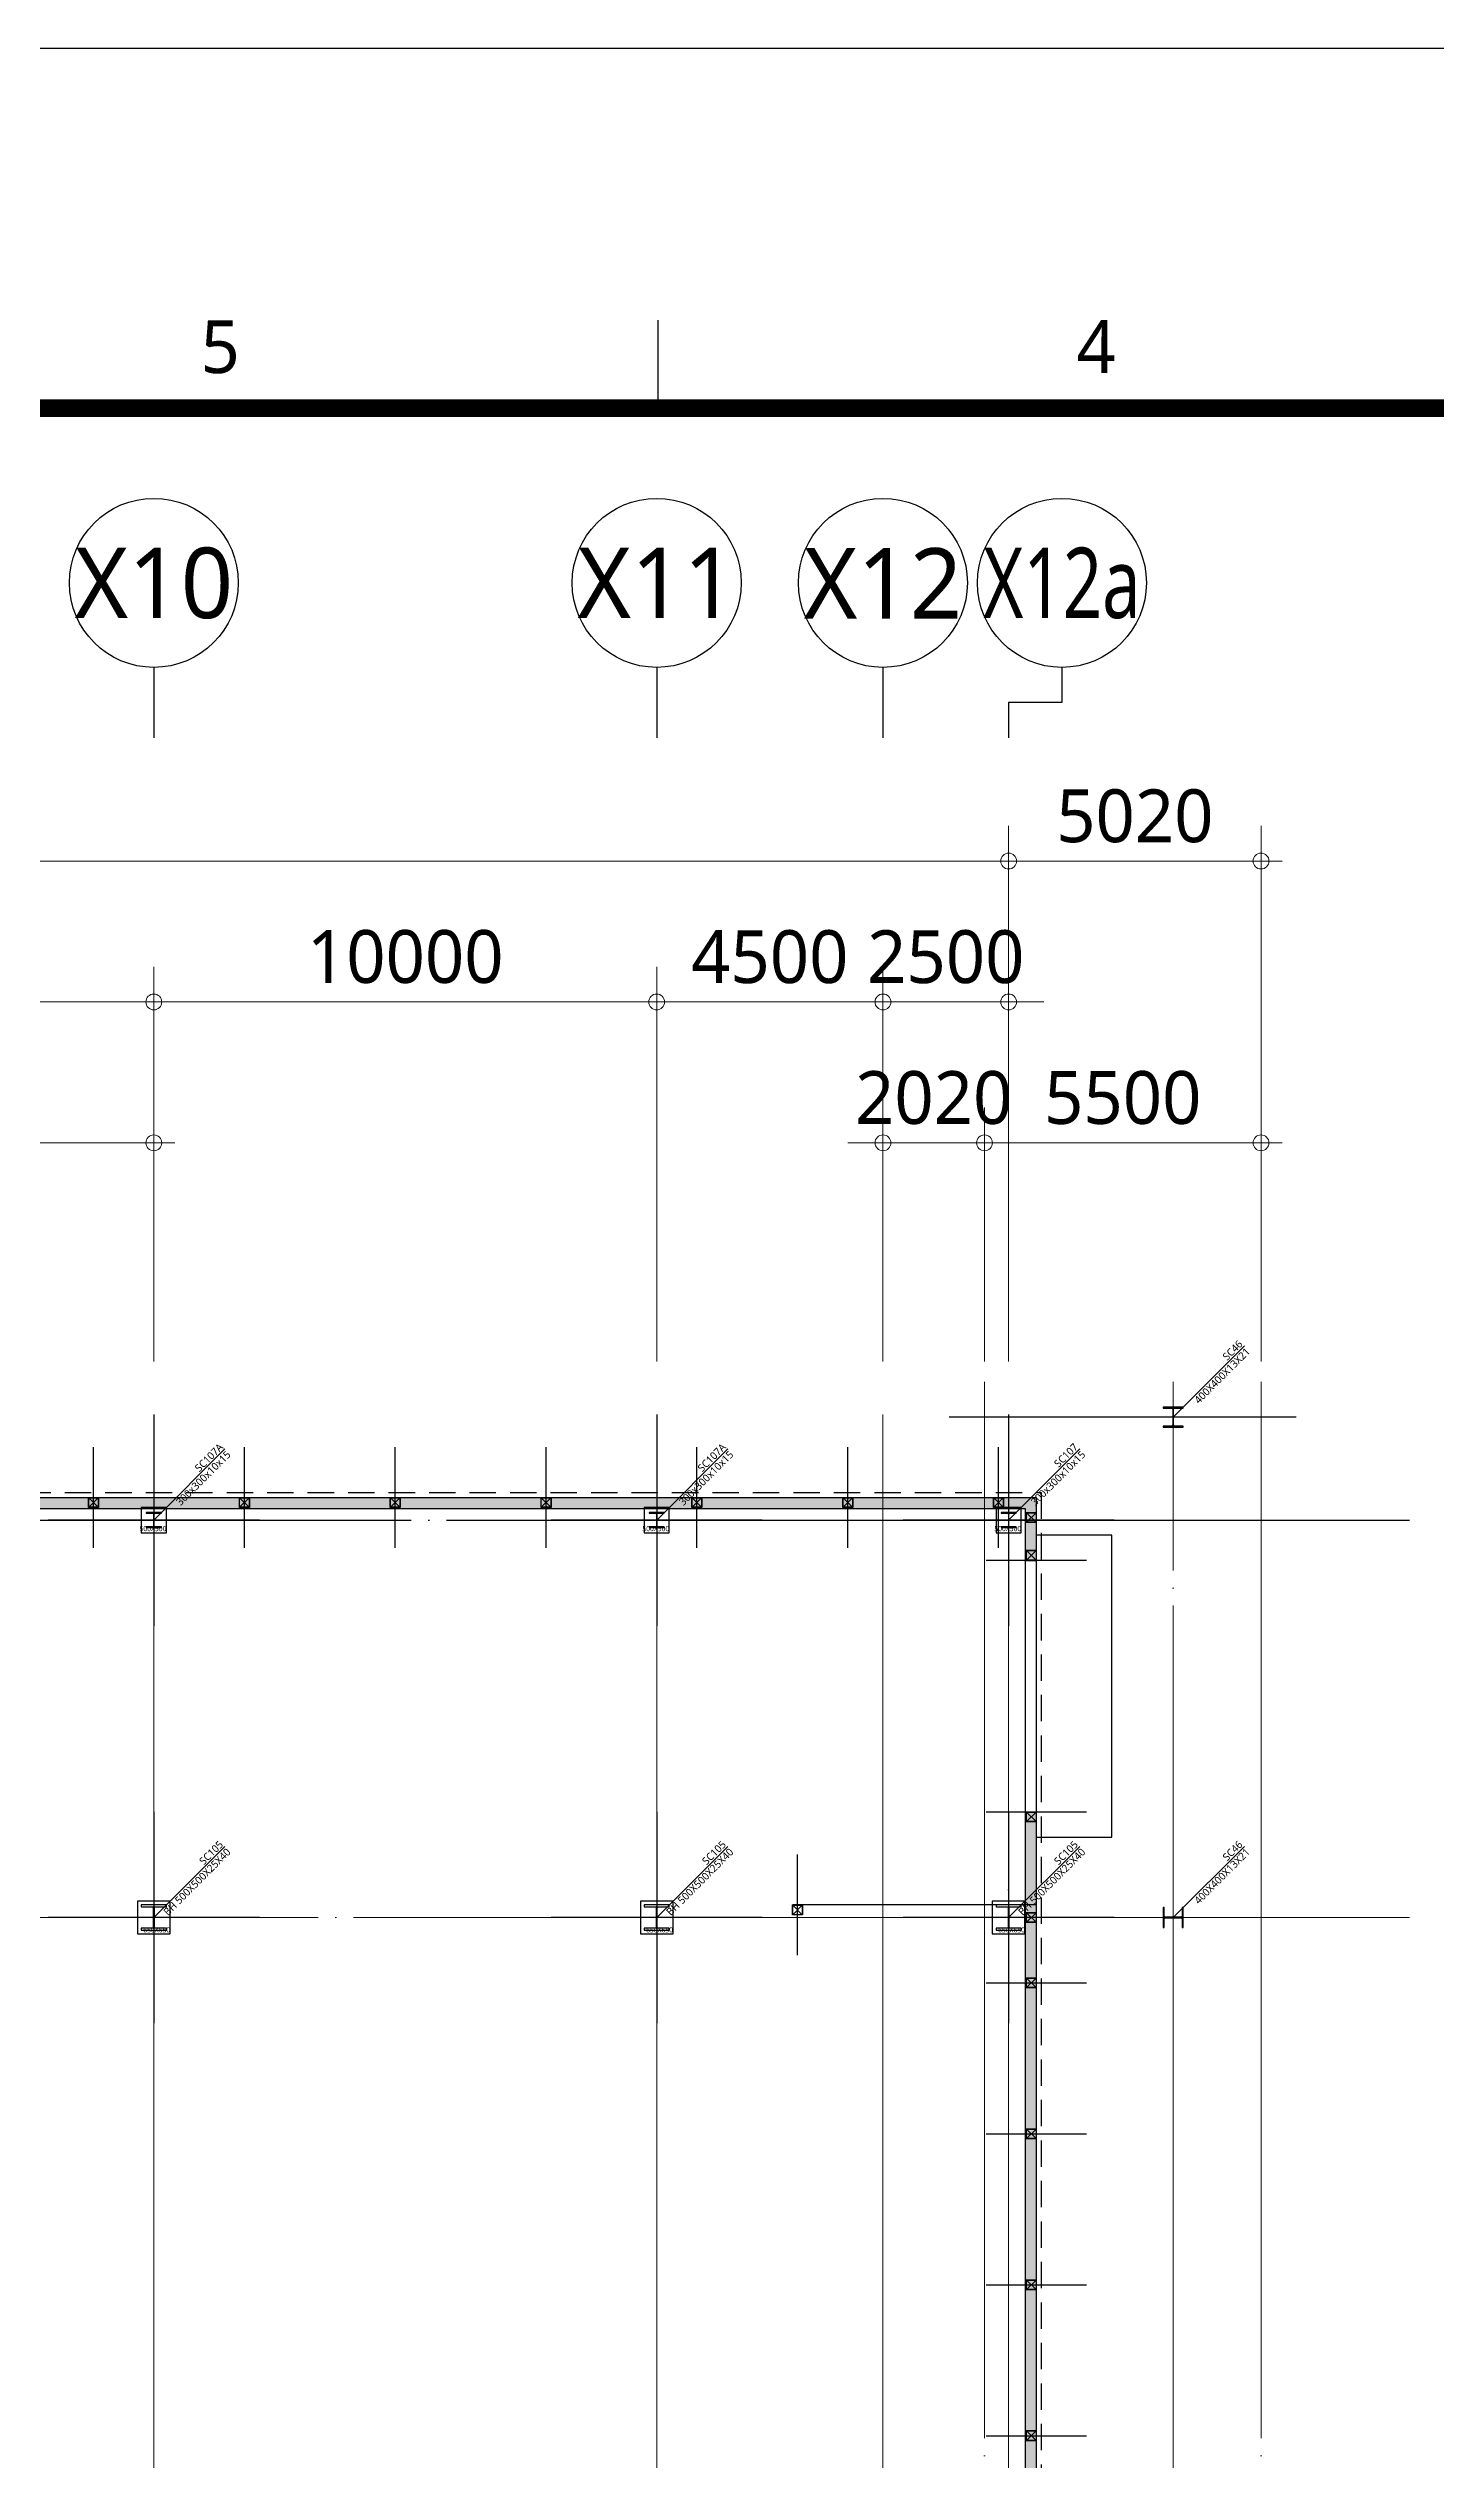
# Model space of a CAD drawing. Header units: millimetres. Extents: x -17369 to 294000, y -718917 to 220315.
# Drawn here: x 205329 to 232925, y 159964 to 207900 of the extents above; entities that cross this region are included whole.
import ezdxf
from ezdxf.enums import TextEntityAlignment as Align

# ---------------------------------------------------------------- set-up
doc = ezdxf.new("R2010")
doc.units = ezdxf.units.MM
doc.header["$LTSCALE"] = 350
for name, pattern in [('CEN', [62, 60, -1, 0, -1]), ('X-200-S-COL$0$CEN', [62, 60, -1, 0, -1]), ('X-200-S-COL$0$HID', [2.3, 1.5, -0.8])]:
    doc.linetypes.add(name, pattern=pattern)
doc.layers.get('Defpoints').update_dxf_attribs({"color": 181})
for name, color, linetype in [('0_RC-SLAB', 7, 'Continuous'), ('Bubble', 3, 'Continuous'), ('CEN', 1, 'CEN'), ('FORM$0$KIA-Form$2$A-FORM', 7, 'Continuous'), ('PD', 6, 'Continuous'), ('PERI-OUT', 9, 'Continuous'), ('Sol', 253, 'Continuous'), ('X-200-S-COL$0$Cen', 1, 'X-200-S-COL$0$CEN'), ('X-200-S-COL$0$Cen-ETC', 142, 'X-200-S-COL$0$CEN'), ('X-200-S-COL$0$CenA', 13, 'X-200-S-COL$0$CEN'), ('X-200-S-COL$0$CenB', 5, 'X-200-S-COL$0$CEN'), ('X-200-S-COL$0$H-Col', 3, 'Continuous'), ('X-200-S-COL$0$H-Col-파이프랙', 3, 'X-200-S-COL$0$CEN'), ('X-200-S-COL$0$STUD', 4, 'Continuous')]:
    doc.layers.add(name, color=color, linetype=linetype)
doc.layers.add('DIM', color=1, linetype='Continuous', lineweight=5)
for name, color, linetype, plot in [('X-200-S-COL$0$Defpoint', 171, 'Continuous', False), ('X-200-S-COL$0$P-Line', 144, 'Continuous', False), ('X-200-S-COL$0$PERI-OUT', 17, 'Continuous', False), ('X-200-S-COL$0$S-NAME', 144, 'Continuous', False)]:
    doc.layers.add(name, color=color, linetype=linetype, plot=plot)
doc.styles.add('FORM$0$맑은고딕', font='malgun.ttf')
doc.styles.add('X-200-S-COL$0$맑은고딕', font='malgun.ttf')
doc.styles.add('맑은고딕', font='malgun.ttf')

# ---------------------------------------------------------------- blocks, each defined once
blk = doc.blocks.new('X-200-S-COL$0$1F GRID_231010')
at = {"layer": 'X-200-S-COL$0$Cen', "lineweight": 0}
for p, q in [((147980, 23300), (147980, -123050)), ((157980, -19500), (157980, 23300)), ((162480, 23300), (162480, -123050)), ((164980, -7500), (164980, 23300)), ((172950, 13300), (-22950, 13300))]:
    blk.add_line(p, q, dxfattribs=at)
at = {"layer": 'X-200-S-COL$0$CenA'}
blk.add_line((110400, 21200), (172950, 21200), dxfattribs=at)
blk = doc.blocks.new('X-200-S-COL$0$Form-Bo')
blk.add_lwpolyline([(0, 207900), (294000, 207900), (294000, 0), (0, 0)], close=True)
blk = doc.blocks.new('X-200-S-COL$0$BH-500x500x25x40')
at = {"color": 0, "linetype": 'ByBlock'}
for points in [[(-250, 210), (250, 210), (250, 250), (-250, 250)], [(-12.5, 210), (-12.5, -210), (12.5, -210), (12.5, 210)], [(-250, -250), (250, -250), (250, -210), (-250, -210)]]:
    blk.add_lwpolyline(points, close=True, dxfattribs=at)
blk = doc.blocks.new('X-200-S-COL$0$H-300x300x10x15')
at = {"color": 0, "linetype": 'ByBlock', "ltscale": 0.5}
blk.add_lwpolyline([(23, -135, -0.414214), (5, -117), (5, 117, -0.414214), (23, 135), (150, 135), (150, 150), (-150, 150), (-150, 135), (-23, 135, -0.414214), (-5, 117), (-5, -117, -0.414214), (-23, -135), (-150, -135), (-150, -150), (150, -150), (150, -135)], format="xyb", close=True, dxfattribs=at)
blk = doc.blocks.new('X-200-S-COL$0$1F COLUMN_231010')
at = {"layer": 'X-200-S-COL$0$H-Col', "color": 0, "rotation": 180}
for p in [(207430, 178643), (217430, 178643), (224430, 178643)]:
    blk.add_blockref('X-200-S-COL$0$H-300x300x10x15', p, dxfattribs=at)
at = {"layer": 'X-200-S-COL$0$H-Col', "color": 0}
for p in [(207430, 170743), (217430, 170743), (224430, 170743)]:
    blk.add_blockref('X-200-S-COL$0$BH-500x500x25x40', p, dxfattribs=at)
blk = doc.blocks.new('X-200-S-COL$0$S-NAME')
at = {"layer": 'X-200-S-COL$0$S-NAME', "color": 0}
blk.add_line((0, 0), (2000, 0), dxfattribs=at)
at = {"layer": 'X-200-S-COL$0$S-NAME', "color": 0, "style": 'X-200-S-COL$0$맑은고딕'}
for p in [(2000, 105), (2000, -105)]:
    blk.add_attdef('.', text='', height=150, rotation=359.9949, dxfattribs=at).set_placement(p, align=Align.MIDDLE_RIGHT)
blk = doc.blocks.new('X-200-S-COL$0$PERIMITER_231026')
at = {"layer": 'X-200-S-COL$0$PERI-OUT'}
for points in [[(140800, 167343), (140800, 171293), (177580, 171293), (177580, 176343), (200030, 179093), (224980, 179093), (224980, 150943), (222400, 150943), (222400, 54231), (217203, 49143), (207930, 49143), (207930, 39143), (58950, 39143), (58950, 49143), (45650, 49143), (45650, 98043), (39480, 98043), (39480, 139943), (49950, 139943), (49950, 157943), (120950, 157943), (120950, 169343), (135850, 169343), (135850, 167343)], [(141020, 167123), (141020, 171073), (177800, 171073), (177800, 176148), (200043, 178873), (224760, 178873), (224760, 151163), (222230, 151163), (222230, 54303), (217134, 49313), (207710, 49313), (207710, 39363), (59170, 39363), (59170, 49363), (45870, 49363), (45870, 98263), (39650, 98263), (39650, 139723), (50170, 139723), (50170, 157723), (121120, 157723), (121125, 169173), (135680, 169173), (135680, 167123)]]:
    blk.add_lwpolyline(points, dxfattribs=at)
blk = doc.blocks.new('X-200-S-COL$0$H-400x400x13x21')
at = {"color": 0}
blk.add_lwpolyline([(200, -200), (200, -179), (28.5, -179, -0.4142136), (6.5, -157), (6.5, 157, -0.4142136), (28.5, 179), (200, 179), (200, 200), (-200, 200), (-200, 179), (-28.5, 179, -0.4142136), (-6.5, 157), (-6.5, -157, -0.4142136), (-28.5, -179), (-200, -179), (-200, -200)], format="xyb", close=True, dxfattribs=at)
blk = doc.blocks.new('X-200-S-COL$0$Stud')
at = {"color": 250}
for p, q in [((-94, -94), (94, 94)), ((-94, 94), (94, -94))]:
    blk.add_line(p, q, dxfattribs=at)
blk.add_lwpolyline([(100, -100), (-100, -100), (-100, 100), (100, 100)], close=True)
at = {"color": 6}
blk.add_lwpolyline([(94, -94), (-94, -94), (-94, 94), (94, 94)], close=True, dxfattribs=at)
blk = doc.blocks.new('X-200-S-COL$0$1F STUD_231010')
at = {"layer": 'X-200-S-COL$0$CenB'}
for p, q in [((206230, 178093), (206230, 180093)), ((209230, 178093), (209230, 180093)), ((212230, 178093), (212230, 180093)), ((215230, 178093), (215230, 180093)), ((218230, 178093), (218230, 180093)), ((221230, 178093), (221230, 180093)), ((224230, 178093), (224230, 180093)), ((223980, 177843), (225980, 177843)), ((223980, 172843), (225980, 172843)), ((220230, 169993), (220230, 171993)), ((223980, 169443), (225980, 169443)), ((223980, 166443), (225980, 166443)), ((223980, 163443), (225980, 163443)), ((223980, 160443), (225980, 160443))]:
    blk.add_line(p, q, dxfattribs=at)
at = {"layer": 'X-200-S-COL$0$STUD'}
for p in [(206230, 178993), (209230, 178993), (212230, 178993), (215230, 178993), (218230, 178993), (221230, 178993), (224230, 178993), (224880, 178693), (224880, 177943), (224880, 172743), (220230, 170893), (224880, 170743), (224880, 169443), (224880, 166443), (224880, 163443), (224880, 160443)]:
    blk.add_blockref('X-200-S-COL$0$Stud', p, dxfattribs=at)
blk = doc.blocks.new('DIMDOT')
at = {"color": 0, "linetype": 'ByBlock'}
blk.add_line((-1.2, 0), (1.2, 0), dxfattribs=at)
at = {"color": 3}
blk.add_circle((0, 0), 0.45, dxfattribs=at)

msp = doc.modelspace()

# ---------------------------------------------------------------- hatches: boundary and pattern name
at = {"layer": 'Sol'}
h = msp.add_hatch(color=256, dxfattribs=at)
h.dxf.hatch_style = 1
h.paths.add_polyline_path([(118570, 39362.6), (116250, 39362.6), (116250, 39142.6), (118570, 39142.6)])
h.paths.add_polyline_path([(174720, 39362.6), (172550, 39362.6), (172550, 39142.6), (174720, 39142.6)])
h.paths.add_polyline_path([(170450, 39362.6), (170450, 39142.6), (171450, 39142.6), (171450, 39362.6)])
h.paths.add_polyline_path([(163550, 39362.6), (163550, 39142.6), (165450, 39142.6), (165450, 39362.6)])
h.paths.add_polyline_path([(162450, 39142.6), (162450, 39362.6), (129130, 39362.6), (129130, 39142.6)])
h.paths.add_polyline_path([(73450, 39362.6), (73450, 39142.6), (115150, 39142.6), (115150, 39362.6)])
h.paths.add_polyline_path([(56150, 49362.6), (56150, 49142.6), (57350, 49142.6), (57350, 49362.6)])
h.paths.add_polyline_path([(45870, 60442.6), (45650, 60442.6), (45650, 49142.6), (52150, 49142.6), (52150, 49362.6), (45870, 49362.6)])
h.paths.add_polyline_path([(45870, 71042.6), (45650, 71042.6), (45650, 62442.6), (45870, 62442.6)])
h.paths.add_polyline_path([(45870, 79642.6), (45650, 79642.6), (45650, 76042.6), (45870, 76042.6)])
h.paths.add_polyline_path([(44800, 98262.6), (44800, 98042.6), (45650, 98042.6), (45650, 80742.6), (45870, 80742.6), (45870, 98262.6)])
h.paths.add_polyline_path([(45800, 139942.6), (45800, 139722.6), (46500, 139722.6), (46500, 139942.6)])
h.paths.add_polyline_path([(40800, 139722.6), (40800, 139942.6), (39480, 139942.6), (39480, 98042.6), (40800, 98042.6), (40800, 98262.6), (39650, 98262.6), (39650, 139722.6)])
h.paths.add_polyline_path([(50170, 145142.6), (49950, 145142.6), (49950, 139942.6), (47600, 139942.6), (47600, 139722.6), (50170, 139722.6)])
h.paths.add_polyline_path([(50170, 147842.6), (49950, 147842.6), (49950, 146942.6), (50170, 146942.6)])
h.paths.add_polyline_path([(50170, 155042.6), (49950, 155042.6), (49950, 148742.6), (50170, 148742.6)])
h.paths.add_polyline_path([(67250, 157722.6), (67250, 157942.6), (49950, 157942.6), (49950, 156842.6), (50170, 156842.6), (50170, 157722.6)])
h.paths.add_polyline_path([(109850, 157722.6), (109850, 157942.6), (68350, 157942.6), (68350, 157722.6)])
h.paths.add_polyline_path([(135680, 167122.6), (136250, 167122.6), (136250, 167342.6), (135850, 167342.6), (135850, 169342.6), (120950, 169342.6), (120950, 166167.6), (121120, 166167.6), (121120, 169172.6), (135680, 169172.6)])
h.paths.add_polyline_path([(137850, 167342.6), (137350, 167342.6), (137350, 167122.6), (137850, 167122.6)])
h.paths.add_polyline_path([(177800, 171942.6), (177580, 171942.6), (177580, 171292.6), (140800, 171292.6), (140800, 167342.6), (140350, 167342.6), (140350, 167122.6), (141020, 167122.6), (141020, 171072.6), (177800, 171072.6)])
h.paths.add_polyline_path([(224760, 177842.6), (224980, 177842.6), (224980, 179092.6), (200030, 179092.6), (177580, 176342.6), (177580, 175342.6), (177800, 175342.6), (177800, 176147.9), (200043.4, 178872.6), (224760, 178872.6)])
h.paths.add_polyline_path([(207930, 45742.6), (207710, 45742.6), (207710, 39362.6), (185280, 39362.6), (185280, 39142.6), (207930, 39142.6)])
h.paths.add_polyline_path([(208030, 49142.6), (208030, 49312.6), (207710, 49312.6), (207710, 46842.6), (207930, 46842.6), (207930, 49142.6)])
h.paths.add_polyline_path([(222400, 64617.6), (222230, 64617.6), (222230, 54302.5), (217133.9, 49312.6), (209130, 49312.6), (209130, 49142.6), (217203.3, 49142.6), (222400, 54231)])
h.paths.add_polyline_path([(222400, 89467.6), (222230, 89467.6), (222230, 66617.6), (222400, 66617.6)])
h.paths.add_polyline_path([(222400, 97617.6), (222230, 97617.6), (222230, 91467.6), (222400, 91467.6)])
h.paths.add_polyline_path([(222400, 107467.6), (222230, 107467.6), (222230, 100417.6), (222400, 100417.6)])
h.paths.add_polyline_path([(222400, 144167.6), (222230, 144167.6), (222230, 109467.6), (222400, 109467.6)])
h.paths.add_polyline_path([(222230, 145267.6), (222400, 145267.6), (222400, 150942.6), (224980, 150942.6), (224980, 172842.6), (224760, 172842.6), (224760, 151162.6), (222230, 151162.6)])
h.paths.add_polyline_path([(67350, 39362.6), (67350, 39142.6), (69450, 39142.6), (69450, 39362.6)])
h.paths.add_polyline_path([(66250, 39142.6), (66250, 39362.6), (59170, 39362.6), (59170, 49362.6), (58450, 49362.6), (58450, 49142.6), (58950, 49142.6), (58950, 39142.6)])
h.paths.add_polyline_path([(120950, 160967.6), (121120, 160967.6), (121120, 164167.6), (120950, 164167.6)])
h.paths.add_polyline_path([(121120, 159867.6), (120950, 159867.6), (120950, 157942.6), (110950, 157942.6), (110950, 157722.6), (121120, 157722.6)])

# ---------------------------------------------------------------- linework, layer by layer
at = {"layer": '0_RC-SLAB'}
for p, q in [((200043.4, 178872.6), (224760, 178872.6)), ((224760, 178872.6), (224760, 151162.6))]:
    msp.add_line(p, q, dxfattribs=at)
at = {"layer": 'Bubble', "color": 7}
for p, q in [((207430, 195592.6), (207430, 194192.6)), ((217430, 195592.6), (217430, 194192.6)), ((221930, 195592.6), (221930, 194192.6)), ((225490, 195592.6), (225490, 194892.6)), ((224430, 194892.6), (224430, 194192.6)), ((225490, 194892.6), (224430, 194892.6))]:
    msp.add_line(p, q, dxfattribs=at)
for centre in [(207430, 197272.6), (217430, 197272.6), (221930, 197272.6), (225490, 197272.6)]:
    msp.add_circle(centre, 1680, dxfattribs=at)
at = {"layer": 'CEN'}
for p, q in [((207430, 180742.6), (207430, 176542.6)), ((217430, 180742.6), (217430, 176542.6)), ((224430, 180742.6), (224430, 176542.6)), ((209530, 178642.6), (205330, 178642.6)), ((219530, 178642.6), (215330, 178642.6)), ((226530, 178642.6), (222330, 178642.6)), ((207430, 172842.6), (207430, 168642.6)), ((217430, 172842.6), (217430, 168642.6)), ((224430, 172842.6), (224430, 168642.6)), ((209530, 170742.6), (205330, 170742.6)), ((219530, 170742.6), (215330, 170742.6)), ((226530, 170742.6), (222330, 170742.6))]:
    msp.add_line(p, q, dxfattribs=at)
at = {"layer": 'Defpoints', "color": 3}
msp.add_lwpolyline([(0, 207900), (294000, 207900), (294000, 0), (0, 0)], close=True, dxfattribs=at)
at = {"layer": 'DIM', "color": 1, "transparency": 16777216}
for p, q in [((224430, 181792.6), (224430, 192442.6)), ((224430, 181792.6), (224430, 192442.6)), ((229450, 181792.6), (229450, 192442.6)), ((224080, 191742.6), (59800, 191742.6)), ((229100, 191742.6), (224780, 191742.6)), ((207430, 181792.6), (207430, 189642.6)), ((207430, 181792.6), (207430, 189642.6)), ((217430, 181792.6), (217430, 189642.6)), ((217430, 181792.6), (217430, 189642.6)), ((221930, 181792.6), (221930, 189642.6)), ((221930, 181792.6), (221930, 189642.6)), ((224430, 181792.6), (224430, 189642.6)), ((189780, 188942.6), (207080, 188942.6)), ((207780, 188942.6), (217080, 188942.6)), ((217780, 188942.6), (221580, 188942.6)), ((221580, 188942.6), (221230, 188942.6)), ((224430, 188942.6), (221930, 188942.6)), ((224780, 188942.6), (225130, 188942.6)), ((207430, 181792.6), (207430, 186842.6)), ((221930, 181792.6), (221930, 186842.6)), ((223950, 181792.6), (223950, 186842.6)), ((223950, 181792.6), (223950, 186842.6)), ((229450, 181792.6), (229450, 186842.6)), ((207080, 186142.6), (200580, 186142.6)), ((221580, 186142.6), (221230, 186142.6)), ((221930, 186142.6), (223950, 186142.6)), ((229100, 186142.6), (224300, 186142.6)), ((224300, 186142.6), (224650, 186142.6))]:
    msp.add_line(p, q, dxfattribs=at)
at = {"layer": 'FORM$0$KIA-Form$2$A-FORM'}
msp.add_line((217460.3, 200742.6), (217460.3, 202492.6), dxfattribs=at)
at = {"layer": 'FORM$0$KIA-Form$2$A-FORM', "color": 6, "const_width": 350}
msp.add_lwpolyline([(287147, 7157.4), (287147, 200742.6), (8400, 200742.6), (8400, 7157.4)], close=True, dxfattribs=at)
at = {"layer": 'PD'}
for points in [[(207180, 178392.6), (207680, 178392.6), (207680, 178892.6), (207180, 178892.6)], [(217180, 178392.6), (217680, 178392.6), (217680, 178892.6), (217180, 178892.6)], [(224180, 178392.6), (224680, 178392.6), (224680, 178892.6), (224180, 178892.6)], [(207105, 170417.6), (207755, 170417.6), (207755, 171067.6), (207105, 171067.6)], [(217105, 170417.6), (217755, 170417.6), (217755, 171067.6), (217105, 171067.6)], [(224105, 170417.6), (224755, 170417.6), (224755, 171067.6), (224105, 171067.6)]]:
    msp.add_lwpolyline(points, close=True, dxfattribs=at)
at = {"layer": 'PERI-OUT'}
for p, q in [((200030, 179092.6), (224980, 179092.6)), ((200043.4, 178872.6), (224760, 178872.6)), ((224760, 178872.6), (224760, 151162.6)), ((224980, 179092.6), (224980, 150942.6)), ((226480, 178342.6), (224980, 178342.6)), ((226480, 172342.6), (226480, 178342.6)), ((224760, 177842.6), (224980, 177842.6)), ((224760, 172842.6), (224980, 172842.6)), ((224980, 172342.6), (226480, 172342.6))]:
    msp.add_line(p, q, dxfattribs=at)
at = {"layer": 'X-200-S-COL$0$Cen-ETC', "lineweight": 0}
for p, q in [((223950, 181390.4), (223950, 34392.6)), ((227704, 155942.6), (227704, 181390.4)), ((229450, 181390.4), (229450, 34392.6))]:
    msp.add_line(p, q, dxfattribs=at)
at = {"layer": 'X-200-S-COL$0$Cen-ETC'}
msp.add_line((230150, 180690.4), (223250, 180690.4), dxfattribs=at)
at = {"layer": 'X-200-S-COL$0$Defpoint'}
msp.add_lwpolyline([(8400, 200742.6), (253797.2, 200742.6), (253797.2, 19757.4), (8400, 19757.4)], close=True, dxfattribs=at)
at = {"layer": 'X-200-S-COL$0$P-Line'}
msp.add_line((224980, 170992.6), (220130, 170992.6), dxfattribs=at)
at = {"layer": 'X-200-S-COL$0$P-Line', "color": 253, "linetype": 'X-200-S-COL$0$HID'}
msp.add_lwpolyline([(222500, 54189), (217244.1, 49042.6), (208030, 49042.6), (208030, 39022.6), (58850, 39022.6), (58850, 49042.6), (45550, 49042.6), (45550, 97942.6), (39380, 97942.6), (39380, 140042.6), (49850, 140042.6), (49850, 158042.6), (120850, 158042.6), (120850, 169442.6), (135950, 169442.6), (135950, 167442.6), (140700, 167442.6), (140700, 171392.6), (177480, 171392.6), (177480, 176431.1), (200023.9, 179192.6), (225080, 179192.6), (225080, 150842.6), (222500, 150842.6)], close=True, dxfattribs=at)

# ---------------------------------------------------------------- block references
at = {"layer": 'DIM', "color": 1, "transparency": 16777216, "xscale": 350, "yscale": 350, "zscale": 350}
for p in [(224430, 191742.6), (229450, 191742.6), (207430, 188942.6), (217430, 188942.6), (221930, 188942.6), (221930, 188942.6), (207430, 186142.6), (221930, 186142.6), (229450, 186142.6)]:
    msp.add_blockref('DIMDOT', p, dxfattribs=at)
at = {"layer": 'DIM', "color": 1, "transparency": 16777216, "xscale": 350, "yscale": 350, "zscale": 350, "rotation": 180}
for p in [(224430, 191742.6), (207430, 188942.6), (217430, 188942.6), (224430, 188942.6), (223950, 186142.6), (223950, 186142.6)]:
    msp.add_blockref('DIMDOT', p, dxfattribs=at)
at = {"layer": 'X-200-S-COL$0$Cen', "lineweight": 0}
msp.add_blockref('X-200-S-COL$0$1F GRID_231010', (59450, 157442.6), dxfattribs=at)
at = {"layer": 'X-200-S-COL$0$Defpoint'}
msp.add_blockref('X-200-S-COL$0$Form-Bo', (0, 0), dxfattribs=at)
at = {"layer": 'X-200-S-COL$0$H-Col'}
msp.add_blockref('X-200-S-COL$0$1F COLUMN_231010', (0, 0), dxfattribs=at)
at = {"layer": 'X-200-S-COL$0$H-Col-파이프랙'}
msp.add_blockref('X-200-S-COL$0$H-400x400x13x21', (227704, 180690.4), dxfattribs=at)
at = {"layer": 'X-200-S-COL$0$H-Col-파이프랙', "rotation": 90}
msp.add_blockref('X-200-S-COL$0$H-400x400x13x21', (227704, 170742.6), dxfattribs=at)
at = {"layer": 'X-200-S-COL$0$PERI-OUT'}
msp.add_blockref('X-200-S-COL$0$PERIMITER_231026', (0, 0), dxfattribs=at)
at = {"layer": 'X-200-S-COL$0$S-NAME'}
ref = msp.add_blockref('X-200-S-COL$0$S-NAME', (227704, 180690.4), dxfattribs=dict(at, rotation=45.00000000000001))
ref.add_attrib('.', '400X400X13X21', dxfattribs={"color": 0, "height": 150, "rotation": 44.99494, "style": 'X-200-S-COL$0$맑은고딕'}).set_placement((229192.3, 182030.4), align=Align.MIDDLE_RIGHT)
ref.add_attrib('.', 'SC46', dxfattribs={"color": 0, "height": 150, "rotation": 44.99494, "style": 'X-200-S-COL$0$맑은고딕'}).set_placement((229044, 182178.8), align=Align.MIDDLE_RIGHT)
ref = msp.add_blockref('X-200-S-COL$0$S-NAME', (207430, 178642.6), dxfattribs=dict(at, rotation=45.00000000000001))
ref.add_attrib('.', '300x300x10x15', dxfattribs={"color": 0, "height": 150, "rotation": 44.99494, "style": 'X-200-S-COL$0$맑은고딕'}).set_placement((208918.2, 179982.6), align=Align.MIDDLE_RIGHT)
ref.add_attrib('.', 'SC107A', dxfattribs={"color": 0, "height": 150, "rotation": 44.99494, "style": 'X-200-S-COL$0$맑은고딕'}).set_placement((208769.9, 180131), align=Align.MIDDLE_RIGHT)
ref = msp.add_blockref('X-200-S-COL$0$S-NAME', (217430, 178642.6), dxfattribs=dict(at, rotation=45.00000000000001))
ref.add_attrib('.', '300x300x10x15', dxfattribs={"color": 0, "height": 150, "rotation": 44.99494, "style": 'X-200-S-COL$0$맑은고딕'}).set_placement((218918.2, 179982.6), align=Align.MIDDLE_RIGHT)
ref.add_attrib('.', 'SC107A', dxfattribs={"color": 0, "height": 150, "rotation": 44.99494, "style": 'X-200-S-COL$0$맑은고딕'}).set_placement((218769.9, 180131), align=Align.MIDDLE_RIGHT)
ref = msp.add_blockref('X-200-S-COL$0$S-NAME', (224430, 178642.6), dxfattribs=dict(at, rotation=45.00000000000001))
ref.add_attrib('.', '300x300x10x15', dxfattribs={"color": 0, "height": 150, "rotation": 44.99494, "style": 'X-200-S-COL$0$맑은고딕'}).set_placement((225918.2, 179982.6), align=Align.MIDDLE_RIGHT)
ref.add_attrib('.', 'SC107', dxfattribs={"color": 0, "height": 150, "rotation": 44.99494, "style": 'X-200-S-COL$0$맑은고딕'}).set_placement((225769.9, 180131), align=Align.MIDDLE_RIGHT)
ref = msp.add_blockref('X-200-S-COL$0$S-NAME', (207430, 170742.6), dxfattribs=dict(at, rotation=45.00000000000001))
ref.add_attrib('.', 'BH 500X500X25X40', dxfattribs={"color": 0, "height": 150, "rotation": 44.99494, "style": 'X-200-S-COL$0$맑은고딕'}).set_placement((208918.2, 172082.6), align=Align.MIDDLE_RIGHT)
ref.add_attrib('.', 'SC105', dxfattribs={"color": 0, "height": 150, "rotation": 44.99494, "style": 'X-200-S-COL$0$맑은고딕'}).set_placement((208769.9, 172231), align=Align.MIDDLE_RIGHT)
ref = msp.add_blockref('X-200-S-COL$0$S-NAME', (217430, 170742.6), dxfattribs=dict(at, rotation=45.00000000000001))
ref.add_attrib('.', 'BH 500X500X25X40', dxfattribs={"color": 0, "height": 150, "rotation": 44.99494, "style": 'X-200-S-COL$0$맑은고딕'}).set_placement((218918.2, 172082.6), align=Align.MIDDLE_RIGHT)
ref.add_attrib('.', 'SC105', dxfattribs={"color": 0, "height": 150, "rotation": 44.99494, "style": 'X-200-S-COL$0$맑은고딕'}).set_placement((218769.9, 172231), align=Align.MIDDLE_RIGHT)
ref = msp.add_blockref('X-200-S-COL$0$S-NAME', (224430, 170742.6), dxfattribs=dict(at, rotation=45.00000000000001))
ref.add_attrib('.', 'BH 500X500X25X40', dxfattribs={"color": 0, "height": 150, "rotation": 44.99494, "style": 'X-200-S-COL$0$맑은고딕'}).set_placement((225918.2, 172082.6), align=Align.MIDDLE_RIGHT)
ref.add_attrib('.', 'SC105', dxfattribs={"color": 0, "height": 150, "rotation": 44.99494, "style": 'X-200-S-COL$0$맑은고딕'}).set_placement((225769.9, 172231), align=Align.MIDDLE_RIGHT)
ref = msp.add_blockref('X-200-S-COL$0$S-NAME', (227704, 170742.6), dxfattribs=dict(at, rotation=45.00000000000001))
ref.add_attrib('.', '400X400X13X21', dxfattribs={"color": 0, "height": 150, "rotation": 44.99494, "style": 'X-200-S-COL$0$맑은고딕'}).set_placement((229192.3, 172082.6), align=Align.MIDDLE_RIGHT)
ref.add_attrib('.', 'SC46', dxfattribs={"color": 0, "height": 150, "rotation": 44.99494, "style": 'X-200-S-COL$0$맑은고딕'}).set_placement((229044, 172231), align=Align.MIDDLE_RIGHT)
at = {"layer": 'X-200-S-COL$0$STUD'}
msp.add_blockref('X-200-S-COL$0$1F STUD_231010', (0, 0), dxfattribs=at)

# ---------------------------------------------------------------- texts
at = {"layer": 'Bubble', "color": 2, "style": '맑은고딕'}
for s, p in [('X10', (207430, 197272.6)), ('X12', (221930, 197272.6)), ('X11', (217430, 197272.6))]:
    msp.add_text(s, height=1400, dxfattribs=at).set_placement(p, align=Align.MIDDLE)
at = {"layer": 'Bubble', "color": 2, "style": '맑은고딕', "width": 0.75}
msp.add_text('X12a', height=1400, dxfattribs=at).set_placement((225490, 197272.6), align=Align.MIDDLE)
at = {"layer": 'Defpoints', "style": '맑은고딕'}
for s, p in [('500X500', (207680, 178392.6)), ('500X500', (217680, 178392.6)), ('500X500', (224680, 178392.6)), ('650X650', (207755, 170417.6)), ('650X650', (217755, 170417.6)), ('650X650', (224755, 170417.6))]:
    msp.add_text(s, height=100, dxfattribs=at).set_placement(p, align=Align.BOTTOM_RIGHT)
at = {"layer": 'DIM', "color": 3, "transparency": 16777216, "char_height": 1050, "attachment_point": 5, "style": '맑은고딕'}
for s, insert in [('\\A1;5020', (226940, 192635.1)), ('\\A1;10000', (212430, 189837.9)), ('\\A1;4500', (219680, 189835.1)), ('\\A1;2500', (223180, 189835.1)), ('\\A1;2020', (222940, 187035.1)), ('\\A1;5500', (226700, 187035.1))]:
    msp.add_mtext(s, dxfattribs=dict(at, insert=insert))
at = {"layer": 'FORM$0$KIA-Form$2$A-FORM', "color": 4, "style": 'FORM$0$맑은고딕'}
for s, p in [('5', (208749.4, 202492.6)), ('4', (226171.1, 202492.6))]:
    msp.add_text(s, height=1050, dxfattribs=at).set_placement(p, align=Align.TOP_CENTER)

doc.saveas('drawing.dxf')
